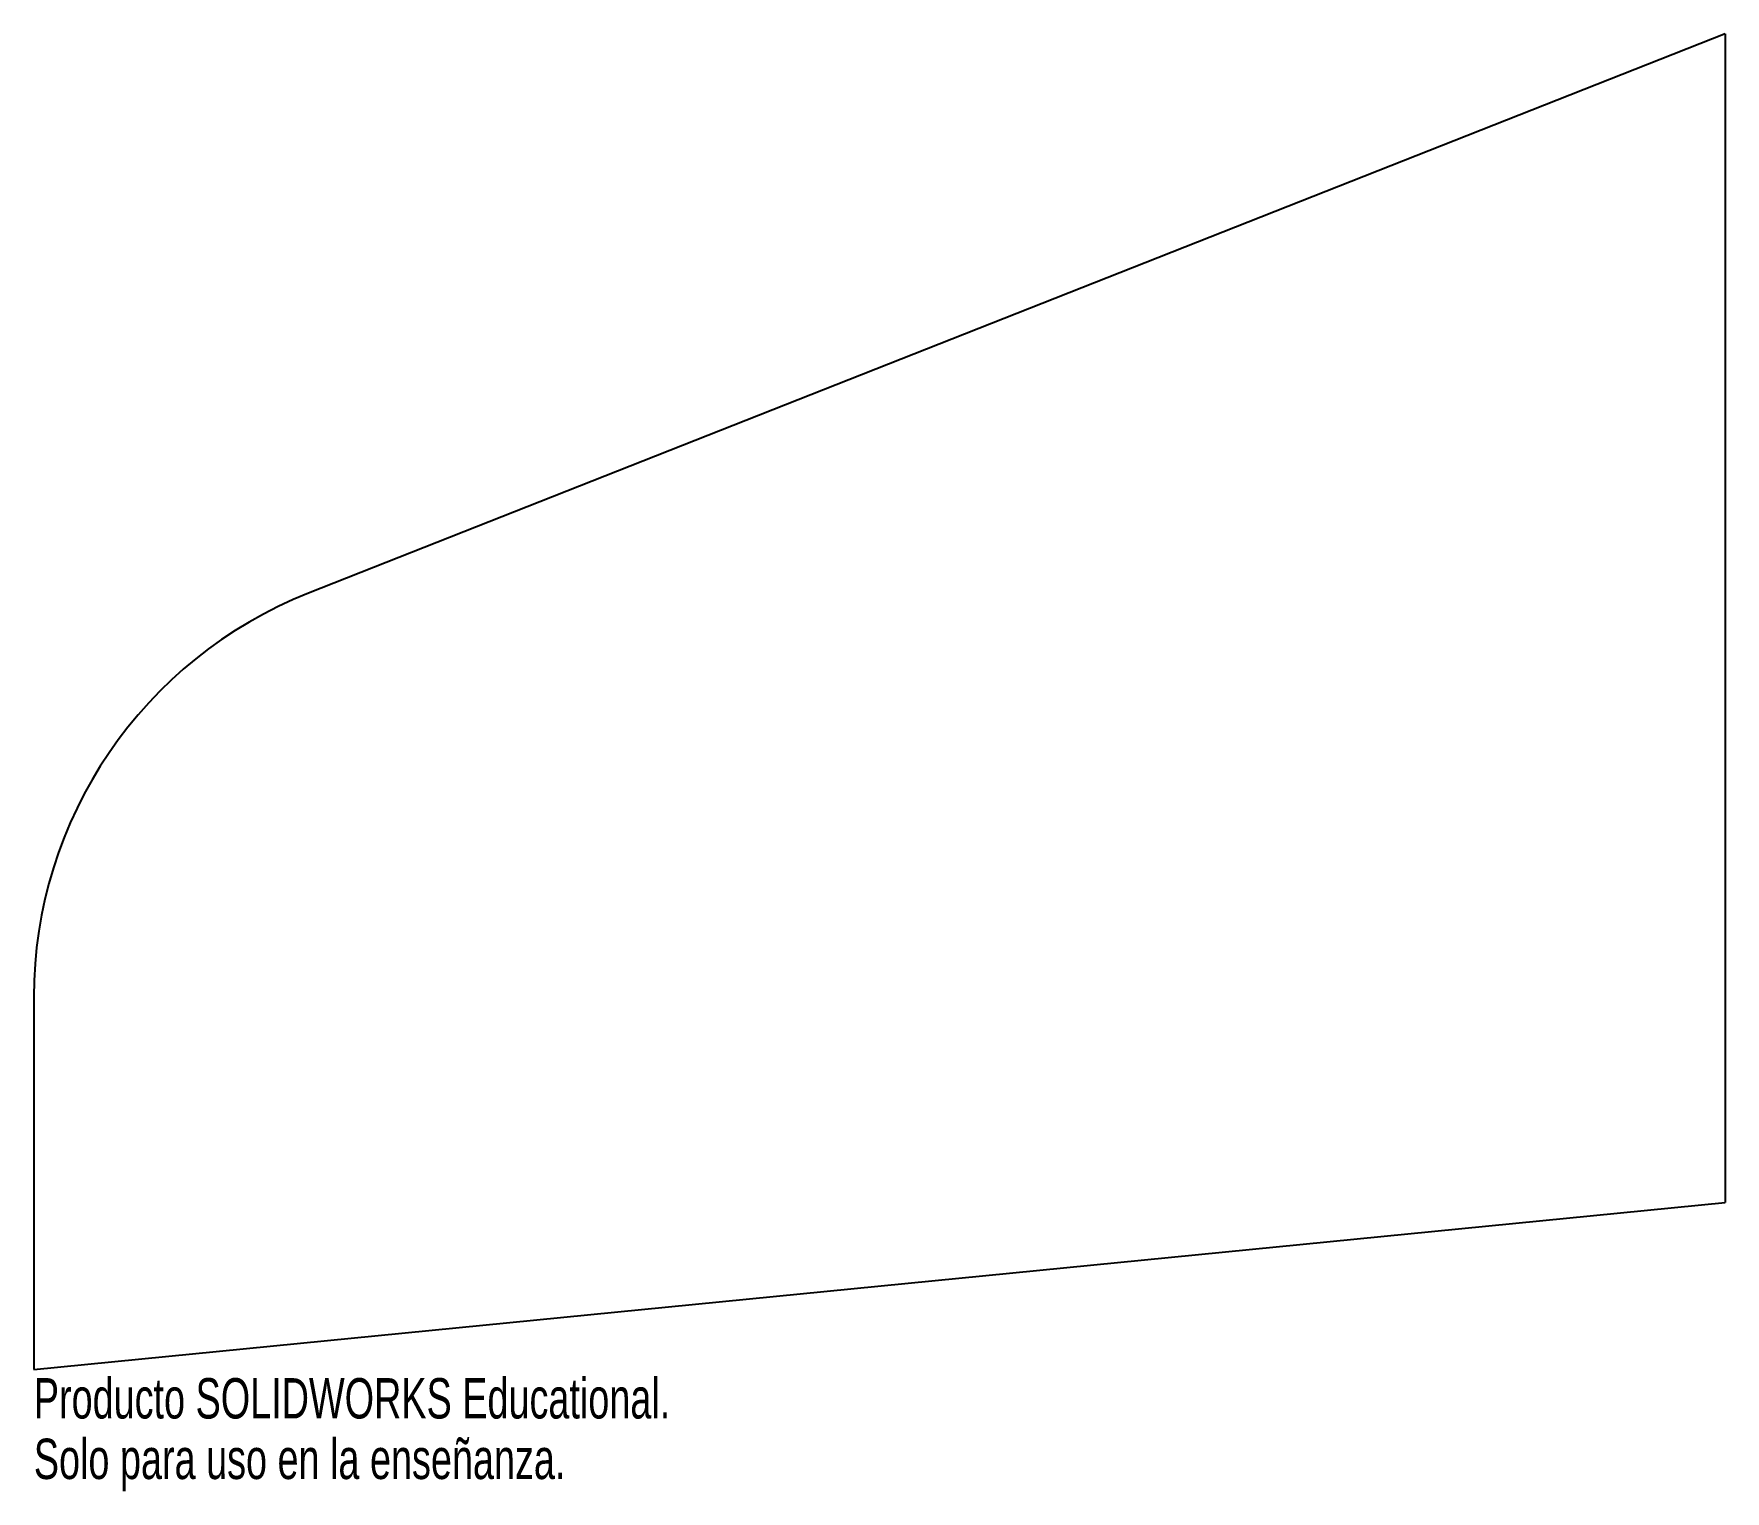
# Model space of a CAD drawing. Header units: metres. Extents: x -0.22 to -0.018, y -0.51 to -0.335.
import ezdxf

# ---------------------------------------------------------------- set-up
doc = ezdxf.new("R2010")
doc.units = ezdxf.units.M
doc.styles.add('SLDTEXTSTYLE0', font='TXT', dxfattribs={"width": 0.7})

msp = doc.modelspace()

# ---------------------------------------------------------------- linework, layer by layer
at = {"color": 7, "linetype": 'Continuous'}
for p, q in [((-0.0175, -0.335), (-0.1871062532, -0.4020049395)), ((-0.0175, -0.335), (-0.0175, -0.475)), ((-0.22, -0.450367643), (-0.22, -0.495)), ((-0.22, -0.495), (-0.0175, -0.475))]:
    msp.add_line(p, q, dxfattribs=at)
msp.add_arc((-0.168, -0.450367643), 0.052, 111.557079285, 180, dxfattribs=at)

# ---------------------------------------------------------------- texts
at = {"color": 7, "linetype": 'Continuous', "char_height": 0.00483362, "attachment_point": 1, "style": 'SLDTEXTSTYLE0'}
for s, insert in [('Producto SOLIDWORKS Educational.', (-0.22, -0.4960195664)), ('Solo para uso en la enseñanza.', (-0.22, -0.5032699964))]:
    msp.add_mtext(s, dxfattribs=dict(at, insert=insert))

doc.saveas('drawing.dxf')
